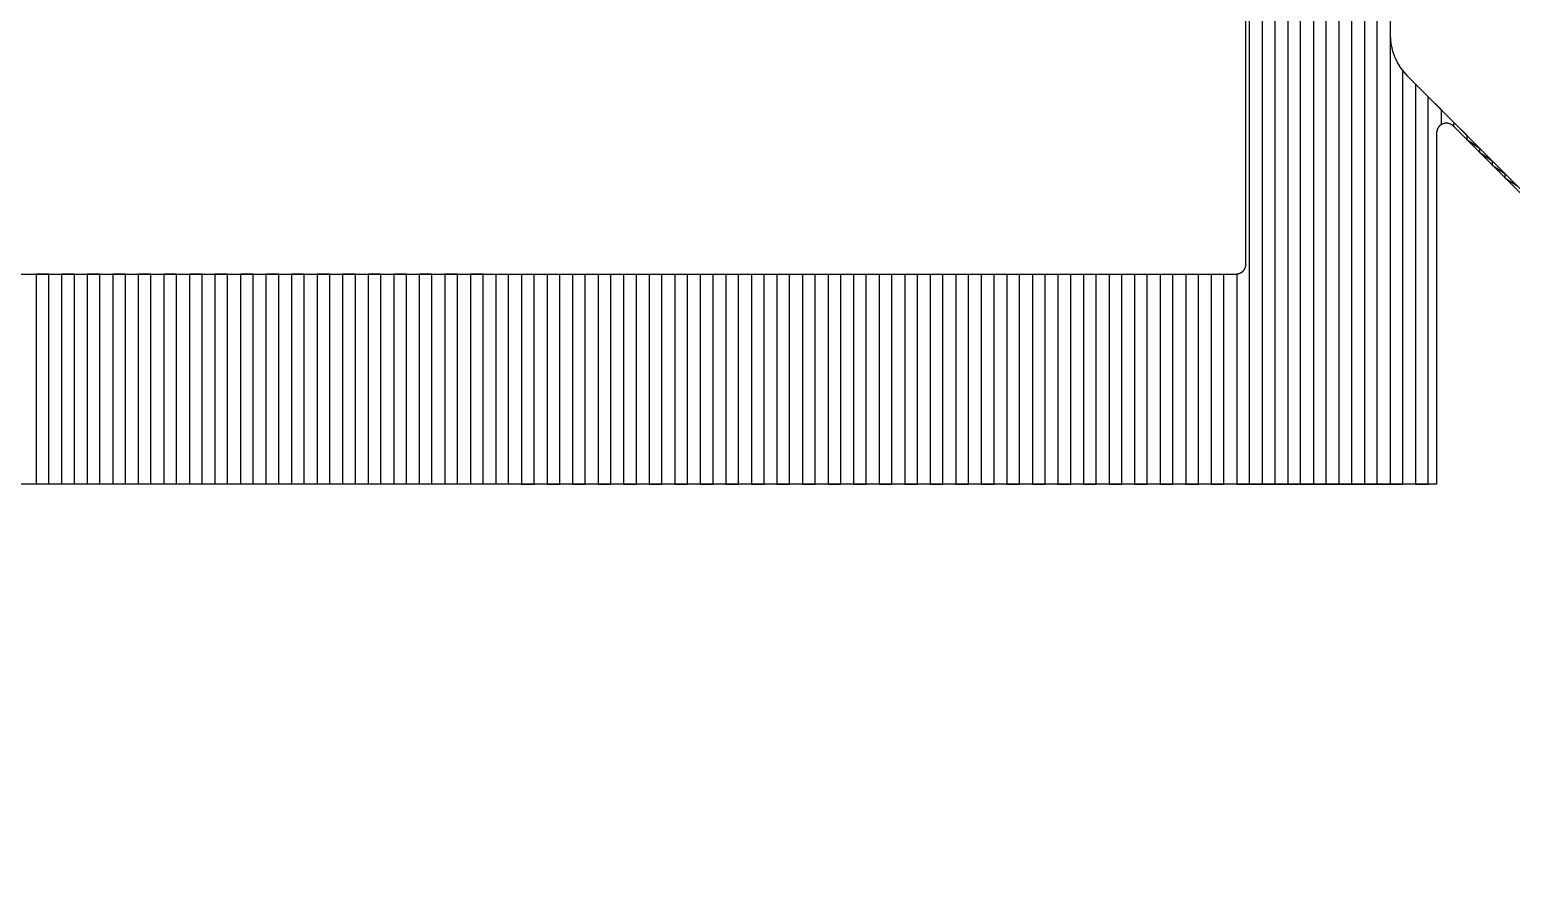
# Model space of a CAD drawing. Header units: metres. Extents: x 141.4 to 191.3, y -114.8 to -61.9.
# Drawn here: x 162.11 to 176.9, y -102.84 to -94.44 of the extents above; entities that cross this region are included whole.
import ezdxf

# ---------------------------------------------------------------- set-up
doc = ezdxf.new("R2010")
doc.units = ezdxf.units.M

msp = doc.modelspace()

# ---------------------------------------------------------------- linework, layer by layer
for points in [[(174.415, -88.389), (174.415, -98.975), (174.287, -98.975), (174.287, -88.389)], [(174.67, -88.544), (174.67, -98.975), (174.542, -98.975), (174.542, -88.417)], [(174.925, -88.799), (174.925, -98.975), (174.797, -98.975), (174.797, -88.672)], [(175.18, -89.054), (175.18, -98.975), (175.052, -98.975), (175.052, -88.927)], [(175.435, -89.309), (175.435, -98.975), (175.307, -98.975), (175.307, -89.182)], [(175.69, -89.564), (175.69, -98.975), (175.562, -98.975), (175.562, -89.437)], [(175.691, -89.565), (175.691, -94.488), (175.691, -94.49), (175.691, -94.492), (175.693, -94.541), (175.693, -94.543), (175.694, -94.545), (175.694, -94.547), (175.694, -94.55), (175.701, -94.598), (175.702, -94.6), (175.702, -94.602), (175.702, -94.604), (175.703, -94.606), (175.715, -94.654), (175.715, -94.656), (175.716, -94.658), (175.717, -94.66), (175.717, -94.662), (175.734, -94.708), (175.735, -94.71), (175.735, -94.712), (175.736, -94.714), (175.737, -94.716), (175.758, -94.76), (175.759, -94.762), (175.76, -94.764), (175.761, -94.766), (175.762, -94.768), (175.787, -94.81), (175.788, -94.811), (175.789, -94.813), (175.791, -94.815), (175.792, -94.817), (175.821, -94.856), (175.822, -94.858), (175.824, -94.859), (175.825, -94.861), (175.826, -94.862), (175.859, -94.899), (175.861, -94.9), (175.862, -94.902), (183.736, -102.776)], [(159.265, -96.879), (174.154, -96.879), (174.157, -96.879), (174.159, -96.878), (174.161, -96.878), (174.163, -96.878), (174.165, -96.878), (174.167, -96.878), (174.169, -96.877), (174.171, -96.877), (174.173, -96.876), (174.175, -96.876), (174.177, -96.875), (174.179, -96.875), (174.181, -96.874), (174.183, -96.874), (174.185, -96.873), (174.187, -96.872), (174.195, -96.869), (174.197, -96.868), (174.199, -96.867), (174.201, -96.866), (174.203, -96.865), (174.205, -96.864), (174.206, -96.863), (174.208, -96.862), (174.21, -96.861), (174.212, -96.86), (174.213, -96.858), (174.215, -96.857), (174.217, -96.856), (174.218, -96.855), (174.22, -96.853), (174.221, -96.852), (174.223, -96.85), (174.224, -96.849), (174.226, -96.847), (174.227, -96.846), (174.228, -96.844), (174.23, -96.842), (174.231, -96.841), (174.232, -96.839), (174.233, -96.837), (174.234, -96.836), (174.236, -96.834), (174.237, -96.832), (174.238, -96.83), (174.239, -96.828), (174.239, -96.827), (174.24, -96.825), (174.241, -96.823), (174.245, -96.815), (174.245, -96.813), (174.246, -96.811), (174.247, -96.809), (174.247, -96.807), (174.248, -96.805), (174.248, -96.803), (174.249, -96.801), (174.249, -96.799), (174.25, -96.797), (174.25, -96.795), (174.25, -96.792), (174.251, -96.79), (174.251, -96.788), (174.251, -96.786), (174.251, -96.784), (174.251, -96.782), (174.251, -89.804)], [(174.16, -96.878), (174.16, -98.975), (175.817, -98.975), (175.817, -94.851)], [(175.945, -94.984), (175.945, -98.975), (176.072, -98.975), (176.072, -95.112), (176.2, -95.239), (176.2, -95.389)], [(183.758, -102.84), (176.32, -95.402), (176.318, -95.401), (176.317, -95.399), (176.315, -95.398), (176.314, -95.397), (176.312, -95.395), (176.31, -95.394), (176.309, -95.393), (176.307, -95.392), (176.305, -95.39), (176.303, -95.389), (176.302, -95.388), (176.3, -95.387), (176.298, -95.386), (176.296, -95.385), (176.294, -95.385), (176.292, -95.384), (176.284, -95.38), (176.282, -95.38), (176.28, -95.379), (176.278, -95.378), (176.276, -95.378), (176.274, -95.377), (176.272, -95.376), (176.27, -95.376), (176.268, -95.376), (176.266, -95.375), (176.264, -95.375), (176.262, -95.375), (176.26, -95.374), (176.258, -95.374), (176.256, -95.374), (176.254, -95.374), (176.251, -95.374), (176.249, -95.374), (176.247, -95.374), (176.245, -95.374), (176.243, -95.374), (176.241, -95.375), (176.239, -95.375), (176.237, -95.375), (176.235, -95.376), (176.233, -95.376), (176.231, -95.376), (176.229, -95.377), (176.227, -95.378), (176.225, -95.378), (176.223, -95.379), (176.221, -95.38), (176.219, -95.38), (176.211, -95.384), (176.209, -95.385), (176.207, -95.385), (176.205, -95.386), (176.203, -95.387), (176.201, -95.388), (176.2, -95.389), (176.198, -95.39), (176.196, -95.392), (176.194, -95.393), (176.193, -95.394), (176.191, -95.395), (176.189, -95.397), (176.188, -95.398), (176.186, -95.399), (176.185, -95.401), (176.183, -95.402), (176.182, -95.404), (176.18, -95.405), (176.179, -95.407), (176.178, -95.408), (176.176, -95.41), (176.175, -95.412), (176.174, -95.413), (176.173, -95.415), (176.172, -95.417), (176.17, -95.419), (176.169, -95.42), (176.168, -95.422), (176.167, -95.424), (176.167, -95.426), (176.166, -95.428), (176.165, -95.43), (176.161, -95.438), (176.161, -95.44), (176.16, -95.442), (176.159, -95.444), (176.159, -95.446), (176.158, -95.448), (176.158, -95.45), (176.157, -95.452), (176.157, -95.454), (176.156, -95.456), (176.156, -95.458), (176.156, -95.46), (176.155, -95.462), (176.155, -95.464), (176.155, -95.466), (176.155, -95.468), (176.155, -95.47), (176.155, -98.975), (141.744, -98.975)], [(176.327, -95.409), (176.327, -95.367), (176.455, -95.494), (176.455, -95.537), (176.582, -95.622), (176.582, -95.664), (176.71, -95.749), (176.71, -95.792), (176.837, -95.877), (176.837, -95.919), (176.965, -96.004)], [(166.765, -96.879), (166.765, -98.975), (166.637, -98.975), (166.637, -96.879), (166.51, -96.879), (166.51, -98.975), (166.382, -98.975), (166.382, -96.879), (166.255, -96.879), (166.255, -98.975), (166.127, -98.975), (166.127, -96.879), (166, -96.879), (166, -98.975), (165.872, -98.975), (165.872, -96.879), (165.745, -96.879), (165.745, -98.975), (165.617, -98.975), (165.617, -96.879), (165.49, -96.879), (165.49, -98.975), (165.362, -98.975), (165.362, -96.879), (165.235, -96.879), (165.235, -98.975), (165.107, -98.975), (165.107, -96.879), (164.98, -96.879), (164.98, -98.975), (164.852, -98.975), (164.852, -96.879), (164.725, -96.879), (164.725, -98.975), (164.597, -98.975), (164.597, -96.879), (164.47, -96.879), (164.47, -98.975), (164.342, -98.975), (164.342, -96.879), (164.215, -96.879), (164.215, -98.975), (164.087, -98.975), (164.087, -96.879), (163.96, -96.879), (163.96, -98.975), (163.832, -98.975), (163.832, -96.879), (163.705, -96.879), (163.705, -98.975), (163.577, -98.975), (163.577, -96.879), (163.45, -96.879), (163.45, -98.975), (163.322, -98.975), (163.322, -96.879), (163.195, -96.879), (163.195, -98.975), (163.067, -98.975), (163.067, -96.879), (162.94, -96.879), (162.94, -98.975), (162.812, -98.975), (162.812, -96.879), (162.685, -96.879), (162.685, -98.975), (162.557, -98.975), (162.557, -96.879), (162.43, -96.879), (162.43, -98.975), (162.302, -98.975), (162.302, -96.879), (162.175, -96.879), (162.175, -98.975), (162.047, -98.975)], [(166.892, -98.975), (166.892, -96.879), (167.02, -96.879), (167.02, -98.975), (167.147, -98.975), (167.147, -96.879), (167.275, -96.879), (167.275, -98.975), (167.402, -98.975), (167.402, -96.879), (167.53, -96.879), (167.53, -98.975), (167.657, -98.975), (167.657, -96.879), (167.785, -96.879), (167.785, -98.975), (167.912, -98.975), (167.912, -96.879), (168.04, -96.879), (168.04, -98.975), (168.167, -98.975), (168.167, -96.879), (168.295, -96.879), (168.295, -98.975), (168.422, -98.975), (168.422, -96.879), (168.55, -96.879), (168.55, -98.975), (168.677, -98.975), (168.677, -96.879), (168.805, -96.879), (168.805, -98.975), (168.932, -98.975), (168.932, -96.879), (169.06, -96.879), (169.06, -98.975), (169.187, -98.975), (169.187, -96.879), (169.315, -96.879), (169.315, -98.975), (169.442, -98.975), (169.442, -96.879), (169.57, -96.879), (169.57, -98.975), (169.697, -98.975), (169.697, -96.879), (169.825, -96.879), (169.825, -98.975), (169.952, -98.975), (169.952, -96.879), (170.08, -96.879), (170.08, -98.975), (170.207, -98.975), (170.207, -96.879), (170.335, -96.879), (170.335, -98.975), (170.462, -98.975), (170.462, -96.879), (170.59, -96.879), (170.59, -98.975), (170.717, -98.975), (170.717, -96.879), (170.845, -96.879), (170.845, -98.975), (170.972, -98.975), (170.972, -96.879), (171.1, -96.879), (171.1, -98.975), (171.227, -98.975), (171.227, -96.879), (171.355, -96.879), (171.355, -98.975), (171.482, -98.975), (171.482, -96.879), (171.61, -96.879), (171.61, -98.975), (171.737, -98.975), (171.737, -96.879), (171.865, -96.879), (171.865, -98.975), (171.992, -98.975), (171.992, -96.879), (172.12, -96.879), (172.12, -98.975), (172.247, -98.975), (172.247, -96.879), (172.375, -96.879), (172.375, -98.975), (172.502, -98.975), (172.502, -96.879), (172.63, -96.879), (172.63, -98.975), (172.757, -98.975), (172.757, -96.879), (172.885, -96.879), (172.885, -98.975), (173.012, -98.975), (173.012, -96.879), (173.14, -96.879), (173.14, -98.975), (173.267, -98.975), (173.267, -96.879), (173.395, -96.879), (173.395, -98.975), (173.522, -98.975), (173.522, -96.879), (173.65, -96.879), (173.65, -98.975), (173.777, -98.975), (173.777, -96.879), (173.905, -96.879), (173.905, -98.975), (174.032, -98.975), (174.032, -96.879)]]:
    msp.add_lwpolyline(points)

doc.saveas('drawing.dxf')
